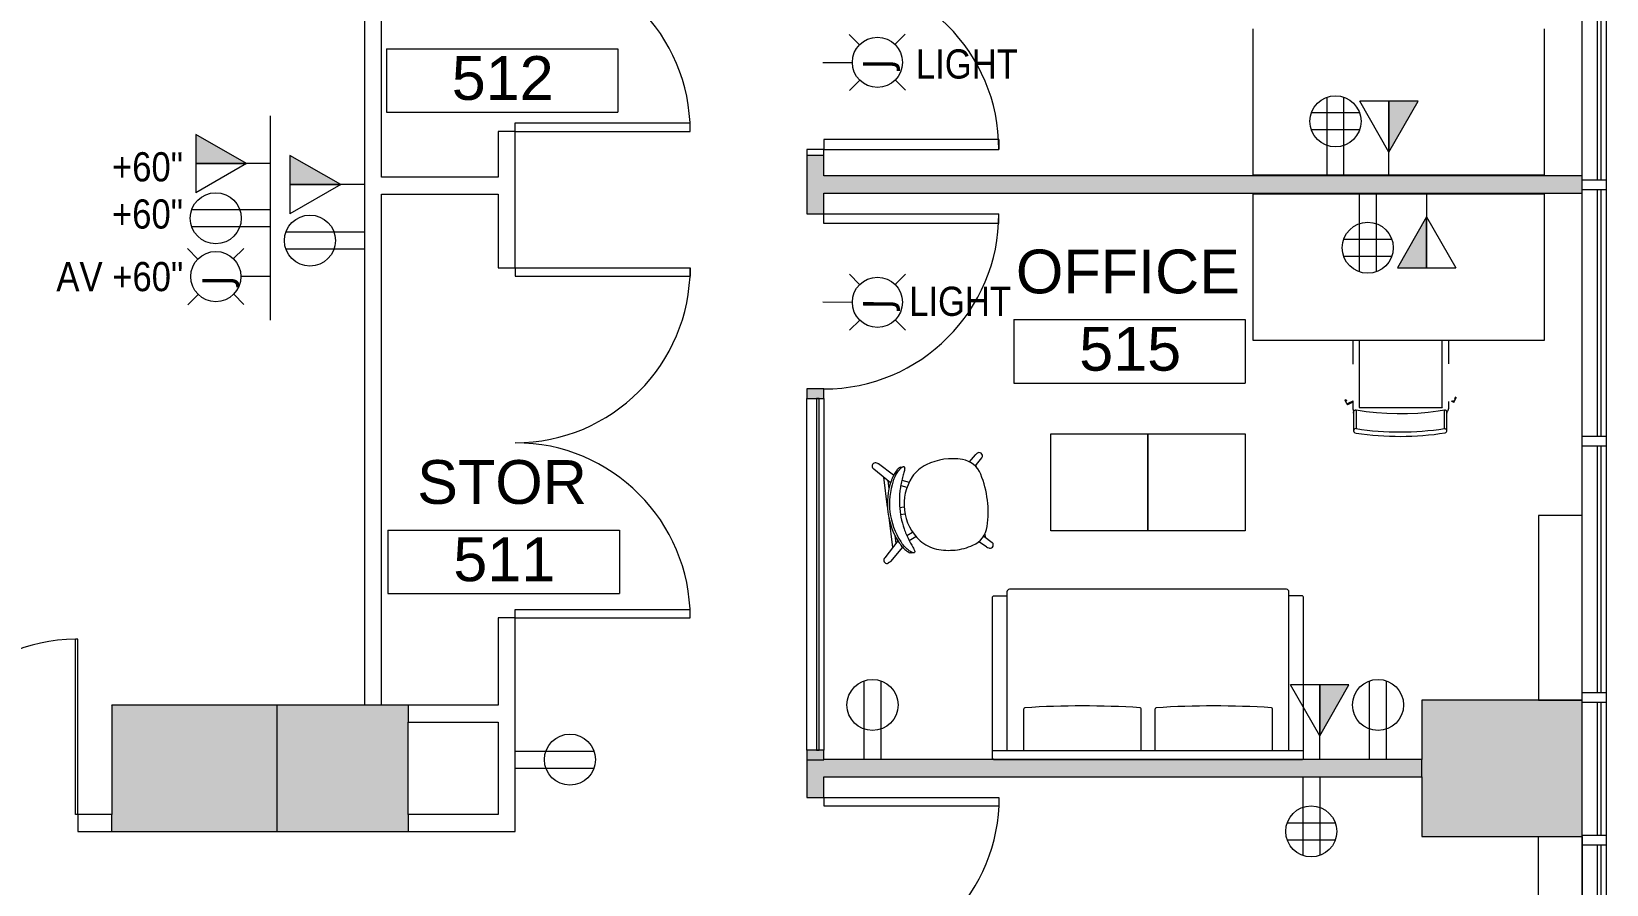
# Model space of a CAD drawing. Header units: inches. Extents: x 1 to 5284, y -575 to 1641.
# Drawn here: x 2889.9 to 3214, y -305.4 to -130 of the extents above; entities that cross this region are included whole.
import ezdxf

# ---------------------------------------------------------------- set-up
doc = ezdxf.new("R2010")
doc.units = ezdxf.units.IN
doc.header["$MEASUREMENT"] = 0
for name, color, linetype, lineweight in [('A-ANNO-NOTE', 131, 'Continuous', 20), ('A-AREA-IDEN', 2, 'Continuous', 20), ('A-DETL-MBND', 5, 'Continuous', 9), ('A-DOOR', 31, 'Continuous', 9), ('A-DOOR-FRAM', 31, 'Continuous', 9), ('A-GLAZ', 151, 'Continuous', 9), ('A-GLAZ-EXST', 7, 'Continuous', 9), ('A-WALL-PATT', 111, 'Continuous', 13), ('Bb-col', 7, 'Continuous', 9), ('Bb-cor', 7, 'Continuous', 9), ('CAD background - for revit_dwg', 8, 'Continuous', 9), ('E-COMM-IDEN', 2, 'Continuous', 9), ('E-ELEC-FIXT-IDEN', 2, 'Continuous', 9), ('I-FURN', 30, 'Continuous', 9), ('I-FURN-PNLS', 30, 'Continuous', 9), ('I-WALL', 2, 'Continuous', 13), ('Mullion', 7, 'Continuous', 9)]:
    doc.layers.add(name, color=color, linetype=linetype, lineweight=lineweight)
doc.styles.add('Arial', font='arial.ttf', dxfattribs={"height": 9})
doc.styles.add('Arial_2', font='arial.ttf', dxfattribs={"width": 0.85, "height": 6})
doc.styles.add('Tahoma', font='tahoma.ttf', dxfattribs={"height": 6})

# ---------------------------------------------------------------- blocks, each defined once
blk = doc.blocks.new('Single-Glass - No Frame - 36_ x 96_-1746736-New Construction - Tel_Data_Elec Plan')
at = {"layer": 'A-DOOR', "color": 250, "lineweight": 20}
for p, q in [((17.5, 1.75), (17.5, 37.81)), ((18, 37.81), (17.5, 37.81)), ((18, 1.75), (18, 37.81)), ((18, 1.75), (17.5, 1.75))]:
    blk.add_line(p, q, dxfattribs=at)
at = {"layer": 'A-DOOR'}
blk.add_arc((18, 1.75), 36.07, 90.7943, 180, dxfattribs=at)
blk = doc.blocks.new('Single-Flush - With Sidelight - 36_ x 96_-1748717-New Construction - Tel_Data_Elec Plan')
at = {"layer": 'A-DOOR', "color": 250, "lineweight": 20}
for p, q in [((-16, -1.75), (-18, -1.75)), ((-18, -1.75), (-18, -37.75)), ((-16, -37.75), (-16, -1.75)), ((-16, -37.75), (-18, -37.75))]:
    blk.add_line(p, q, dxfattribs=at)
at = {"layer": 'A-DOOR'}
blk.add_arc((-18, -1.75), 36, 270, 0, dxfattribs=at)
at = {"layer": 'A-DOOR-FRAM', "color": 250, "lineweight": 20}
blk.add_line((65.28, 1.75), (65.28, -1.75), dxfattribs=at)
at = {"layer": 'A-GLAZ', "color": 250, "lineweight": 20}
for p, q in [((20, -0.75), (20, -0.25)), ((20, -0.25), (63.28, -0.25)), ((63.28, -0.75), (20, -0.75)), ((63.28, -0.25), (63.28, -0.75))]:
    blk.add_line(p, q, dxfattribs=at)
blk = doc.blocks.new('Double-Flush - 72_ x 84_-1651087-New Construction - Tel_Data_Elec Plan')
at = {"layer": 'A-DOOR', "color": 250, "lineweight": 20}
for p, q in [((-36, 37.75), (-34.25, 37.75)), ((-36, 1.75), (-36, 37.75)), ((-34.25, 1.75), (-34.25, 37.75)), ((34.25, 1.75), (34.25, 37.71)), ((36, 1.75), (36, 37.75)), ((-36, 1.75), (-34.25, 1.75)), ((36, 1.75), (34.25, 1.75))]:
    blk.add_line(p, q, dxfattribs=at)
at = {"layer": 'A-DOOR'}
for centre, start, end in [((-36, 1.75), 0, 90), ((36, 1.75), 90, 180)]:
    blk.add_arc(centre, 36, start, end, dxfattribs=at)
blk = doc.blocks.new('Single-Flush - 36_ x 96_-1570086-New Construction - Tel_Data_Elec Plan')
at = {"layer": 'A-DOOR', "color": 250, "lineweight": 20}
for p, q in [((16.25, -1.75), (16.25, -37.77)), ((18, -1.75), (16.25, -1.75)), ((18, -1.75), (18, -37.77)), ((18, -37.77), (16.25, -37.77))]:
    blk.add_line(p, q, dxfattribs=at)
at = {"layer": 'A-DOOR'}
blk.add_arc((18, -1.75), 36.07, 180, 267.2188, dxfattribs=at)
blk = doc.blocks.new('CGI_Bench - CGI_Bench-V44-New Construction - Tel_Data_Elec Plan')
at = {"layer": 'I-FURN-PNLS'}
for p, q in [((12, 30), (12, 0)), ((72, 0), (72, 30)), ((12, 0), (72, 0))]:
    blk.add_line(p, q, dxfattribs=at)
blk = doc.blocks.new('CGI_Bench - CGI_Bench-V53-New Construction - Tel_Data_Elec Plan')
at = {"layer": 'I-FURN-PNLS'}
h = blk.add_hatch(dxfattribs=at)
h.set_pattern_fill('FP_1', color=256, style=0, pattern_type=2)
h.set_pattern_definition([(180, (32.04, -38.733), (-3e-15, -24), []), (270, (32.04, -38.73), (72, 4e-15), [])])
h.paths.add_polyline_path([(32.19, -42.1), (32.45, -41.95), (32.55, -41.83), (32.63, -41.54), (32.58, -35.74), (32.41, -35.48), (32.33, -35.42), (31.97, -35.36), (31.75, -35.42), (31.53, -35.64), (31.46, -35.93), (31.48, -41.69), (31.67, -41.98), (31.89, -42.1), (32.04, -42.1)], flags=0)
h = blk.add_hatch(dxfattribs=at)
h.set_pattern_fill('FP_2', color=256, style=0, pattern_type=2)
h.set_pattern_definition([(180, (52.487, -38.733), (-3e-15, -24), []), (270, (52.49, -38.73), (72, 4e-15), [])])
h.paths.add_polyline_path([(52.49, -42.12), (52.71, -42.06), (52.9, -41.95), (53.05, -41.69), (53.07, -41.54), (53.07, -35.93), (52.99, -35.64), (52.78, -35.42), (52.49, -35.35), (52.19, -35.42), (51.98, -35.64), (51.9, -35.93), (51.94, -41.69), (52.02, -41.87), (52.28, -42.06), (52.48, -42.12)], flags=0)
for p, q in [((72, 0), (12, 0)), ((12, 0), (12, -30)), ((72, -30), (72, 0)), ((12, -30), (72, -30)), ((32.54, -30), (32.54, -34.97)), ((33.87, -30), (33.87, -43.85)), ((33.87, -30), (33.87, -43.8)), ((50.98, -43.85), (50.98, -30)), ((50.98, -43.8), (50.98, -30)), ((52.32, -34.86), (52.32, -30)), ((53.35, -42.79), (53.82, -41.78)), ((53.54, -41.65), (53.82, -41.78)), ((30.91, -42.35), (31.2, -42.2)), ((30.91, -42.35), (31.44, -43.33)), ((32.55, -42.73), (31.44, -43.33)), ((32.54, -42.52), (31.67, -42.99)), ((32.54, -42.49), (32.54, -43.8)), ((33.23, -44.33), (33.23, -48.19)), ((33.87, -43.85), (50.98, -43.85)), ((33.93, -43.85), (50.93, -43.85)), ((51.4, -48.17), (51.4, -44.31)), ((52.32, -43.8), (52.32, -42.6)), ((53.35, -42.79), (52.85, -42.55))]:
    blk.add_line(p, q, dxfattribs=at)
at = {"layer": 'I-FURN-PNLS', "flags": 128}
for points in [[(53.58, -42.27), (53.61, -42.19), (53.62, -42.1), (53.6, -42.01), (53.56, -41.92), (53.51, -41.85)], [(31.3, -42.34), (31.23, -42.4), (31.18, -42.48), (31.14, -42.56), (31.13, -42.65), (31.15, -42.75), (31.18, -42.83)], [(31.18, -42.83), (31.22, -42.9), (31.28, -42.95), (31.35, -42.99), (31.43, -43.02), (31.51, -43.03), (31.59, -43.02), (31.67, -42.99)], [(32.54, -43.8), (32.54, -43.85), (32.54, -43.91), (32.55, -43.97), (32.56, -44.02), (32.57, -44.07), (32.58, -44.13), (32.59, -44.18), (32.61, -44.24), (32.63, -44.29), (32.65, -44.34), (32.67, -44.39), (32.7, -44.44), (32.72, -44.49), (32.75, -44.54), (32.78, -44.58)], [(32.72, -44.83), (32.72, -44.81), (32.72, -44.79), (32.72, -44.77), (32.73, -44.75), (32.73, -44.73), (32.74, -44.71), (32.74, -44.69), (32.75, -44.67), (32.75, -44.66), (32.76, -44.64), (32.77, -44.62), (32.78, -44.6), (32.79, -44.58), (32.8, -44.56), (32.81, -44.55), (32.82, -44.53), (32.83, -44.52), (32.85, -44.5), (32.86, -44.48), (32.87, -44.47), (32.89, -44.46), (32.9, -44.44), (32.92, -44.43), (32.94, -44.42), (32.95, -44.41), (32.97, -44.4), (32.99, -44.39), (33.01, -44.38), (33.03, -44.37), (33.04, -44.36), (33.06, -44.35), (33.08, -44.35), (33.1, -44.34), (33.12, -44.34), (33.14, -44.33), (33.16, -44.33), (33.18, -44.33), (33.2, -44.33), (33.22, -44.33), (33.23, -44.33)], [(32.72, -45.04), (32.72, -44.91), (32.72, -44.84), (32.72, -44.83)], [(32.72, -44.83), (32.72, -44.86), (32.72, -44.96), (32.72, -45.11), (32.72, -45.32), (32.72, -45.59), (32.72, -45.92), (32.72, -46.31), (32.72, -46.76), (32.72, -47.26), (32.72, -47.83), (32.72, -48.45), (32.72, -48.65)], [(33.23, -44.33), (35.33, -44.65), (37.44, -44.88), (39.56, -45.03), (41.68, -45.1), (43.8, -45.08), (45.92, -44.98), (48.04, -44.79), (50.14, -44.51), (51.4, -44.31)], [(51.4, -44.31), (51.42, -44.31), (51.44, -44.31), (51.46, -44.31), (51.48, -44.32), (51.5, -44.32), (51.52, -44.32), (51.54, -44.33), (51.56, -44.34), (51.58, -44.34), (51.6, -44.35), (51.61, -44.36), (51.63, -44.37), (51.65, -44.38), (51.67, -44.39), (51.69, -44.4), (51.7, -44.41), (51.72, -44.42), (51.73, -44.44), (51.75, -44.45), (51.76, -44.46), (51.78, -44.48), (51.79, -44.49), (51.8, -44.51), (51.81, -44.53), (51.83, -44.54), (51.84, -44.56), (51.85, -44.58), (51.86, -44.6), (51.86, -44.61), (51.87, -44.63), (51.88, -44.65), (51.88, -44.67), (51.89, -44.69), (51.89, -44.71), (51.9, -44.73), (51.9, -44.75), (51.9, -44.77), (51.91, -44.79), (51.91, -44.81), (51.91, -44.82)], [(51.88, -44.81), (51.92, -44.77), (51.96, -44.73), (52, -44.68), (52.03, -44.64), (52.07, -44.6), (52.1, -44.55), (52.13, -44.5), (52.15, -44.45), (52.18, -44.4), (52.2, -44.35), (52.22, -44.3), (52.24, -44.25), (52.26, -44.2), (52.27, -44.14), (52.29, -44.09), (52.3, -44.03), (52.3, -43.98), (52.31, -43.92), (52.31, -43.87), (52.32, -43.81), (52.32, -43.8)], [(51.91, -48.63), (51.91, -48), (51.91, -47.42), (51.91, -46.89), (51.91, -46.43), (51.91, -46.02), (51.91, -45.67), (51.91, -45.38), (51.91, -45.15), (51.91, -44.98), (51.91, -44.87), (51.91, -44.82), (51.91, -44.82)], [(51.91, -44.82), (51.91, -44.85), (51.91, -44.94), (51.91, -45.02)], [(53.1, -42.46), (53.18, -42.48), (53.26, -42.49), (53.34, -42.48), (53.42, -42.45), (53.48, -42.4), (53.54, -42.34), (53.58, -42.27)]]:
    blk.add_lwpolyline(points, dxfattribs=at)
at = {"layer": 'I-FURN-PNLS'}
for centre, radius, start, end in [((31.51, -42.65), 0.373, 194.3076, 208.3873), ((31.51, -42.65), 0.373, 208.3873, 232.4998), ((33.93, -43.8), 0.053, 180, 270), ((50.93, -43.8), 0.053, 270, 0), ((53.24, -42.12), 0.373, 310.8875, 335), ((53.24, -42.12), 0.373, 335, 349.0797)]:
    blk.add_arc(centre, radius, start, end, dxfattribs=at)
for centre, major_axis, ratio, start_param, end_param in [((33.23, -45.04), (0.507, 0), 0.99468, 2.879793, 3.141593), ((51.4, -45.02), (0.507, 0), 0.99468, 6.13762, 6.327242), ((33.23, -48.65), (-0.507, 0), 0.899459, 4.712389, 7.853982), ((42.26, -1.13), (53.09, 0), 0.899459, 4.541367, 4.885303), ((51.4, -48.63), (0.507, 0), 0.899459, 5.054959, 7.853982), ((42.26, -1.13), (54.09, 0), 0.899459, 4.544559, 4.885273)]:
    blk.add_ellipse(centre, major_axis=major_axis, ratio=ratio, start_param=start_param, end_param=end_param, dxfattribs=at)
blk = doc.blocks.new('FURN-SEATING-SOFA-2 _ 3 SEAT-LARGE - TWO SEAT-1733016-New Construction - Tel_Data_Elec Plan')
at = {"layer": 'I-FURN'}
for p, q in [((-46.5, 34.72), (-46.5, 1.62)), ((-46.5, 33.22), (17.53, 33.22)), ((17.28, 34.97), (-46.25, 34.97)), ((-43.49, 33.22), (-43.49, 0.5)), ((-40.09, 33.22), (-40.09, 24.54)), ((-15.94, 33.22), (-15.94, 24.6)), ((-13.07, 33.22), (-13.07, 24.54)), ((11.08, 33.22), (11.08, 24.6)), ((14.52, 0.5), (14.52, 33.22)), ((17.53, 1.63), (17.53, 34.72)), ((-46.25, 1.37), (-43.49, 1.37)), ((-42.99, 0), (14.02, 0)), ((14.52, 1.38), (17.28, 1.38))]:
    blk.add_line(p, q, dxfattribs=at)
for centre, radius, start, end in [((-46.25, 34.72), 0.25, 90, 180), ((17.28, 34.72), 0.25, 0, 90), ((-39.88, 24.54), 0.203, 180, 266.3987), ((-28.16, 210.74), 186.77, 266.3987, 273.6817), ((-16.19, 24.6), 0.25, 273.6817, 0), ((-12.86, 24.54), 0.203, 180, 266.3987), ((-1.14, 210.74), 186.77, 266.3987, 273.6817), ((10.83, 24.6), 0.25, 273.6817, 0), ((-46.25, 1.62), 0.25, 180, 270), ((-42.99, 0.5), 0.5, 180, 270), ((14.02, 0.5), 0.5, 270, 0), ((17.28, 1.63), 0.25, 270, 0)]:
    blk.add_arc(centre, radius, start, end, dxfattribs=at)
blk = doc.blocks.new('Steelcase Coalesse - Millbrae - Table - Side - 20__ D x 20__ W x 20__ H-1733018-New Construction - Tel_Data_Elec Plan')
at = {"layer": 'I-FURN'}
for p, q in [((-46.5, 0), (-46.5, 20)), ((-46.5, 20), (-26.54, 20)), ((-26.54, 20), (-26.54, 0)), ((-26.54, 0), (-46.5, 0))]:
    blk.add_line(p, q, dxfattribs=at)
blk = doc.blocks.new('JCR4_JCR5_US - JCR4-1739715-New Construction - Tel_Data_Elec Plan')
at = {"layer": 'I-FURN'}
for p, q in [((-9.81, 9.68), (-9.86, 9.79)), ((-7.26, 8.93), (-8.77, 10.49)), ((7.25, 8.91), (8.77, 10.48)), ((9.81, 9.67), (9.86, 9.77)), ((-9.51, 9.2), (-8.28, 7.79)), ((-6.92, 9.18), (-7.5, 9.18)), ((6.89, 9.18), (7.51, 9.18)), ((9.51, 9.19), (8.28, 7.77)), ((-8.87, -6.32), (-8.87, -5.78)), ((-8.87, -6.32), (-8.85, -6.53)), ((-6.24, -6.38), (-5.62, -4.95)), ((-5.18, -6.75), (-4.65, -5.53)), ((5.19, -6.78), (4.64, -5.52)), ((6.26, -6.41), (5.62, -4.94)), ((8.87, -6.32), (8.84, -6.53)), ((8.87, -6.32), (8.87, -5.79)), ((-7.44, -7.96), (-10.12, -10.77)), ((-5.96, -8.77), (-9.16, -11.83)), ((-4.83, -9.22), (-6.43, -9.22)), ((-0.68, -7.54), (-0.68, -6.63)), ((0.75, -7.54), (0.75, -6.62)), ((4.82, -9.22), (6.53, -9.22)), ((6.04, -8.74), (9.19, -11.82)), ((7.47, -7.93), (10.13, -10.79)), ((-10.2, -10.88), (-10.37, -11.26)), ((-1.08, -10), (-7.25, -10)), ((1.08, -10), (7.33, -10)), ((10.23, -10.95), (10.38, -11.28))]:
    blk.add_line(p, q, dxfattribs=at)
for centre, radius, start, end in [((-9.18, 9.99), 0.716, 137.5753, 178.4247), ((-9.38, 9.99), 0.519, 178.4247, 203), ((-9.27, 10.07), 0.594, 92.4247, 137.5753), ((-9.21, 10.02), 0.651, 47.2305, 97.4172), ((-4.15, 5.08), 4.95, 105.0819, 163.4393), ((-0.01, -10.26), 20.83, 74.9181, 105.0819), ((4.12, 5.08), 4.95, 16.545, 74.9181), ((9.21, 10), 0.651, 82.5828, 132.7695), ((9.27, 10.05), 0.594, 42.4247, 87.5753), ((9.18, 9.97), 0.716, 1.5753, 42.4247), ((9.38, 9.98), 0.519, 337, 1.5753), ((-8.15, 10.39), 1.8, 203, 221), ((3.02, 2.95), 12.43, 163.4393, 198.7768), ((8.15, 10.37), 1.8, 319, 337), ((-1.93, 1.26), 7.2, 198.7768, 229.164), ((1.9, 1.26), 7.2, 310.836, 341.2386), ((-0.01, 3.48), 10.13, 229.164, 310.836), ((-9.78, -11.47), 0.628, 160.1918, 193.8526), ((-9.77, -11.47), 0.641, 193.8531, 238.0895), ((-9.71, -11.16), 0.566, 136.399, 150.171), ((-9.63, -11.25), 0.899, 238.2879, 252.4032), ((-9.73, -11.44), 0.692, 255.3086, 325.1858), ((9.75, -11.43), 0.678, 215.4685, 284.408), ((9.65, -11.24), 0.884, 287.7331, 301.2316), ((9.77, -11.45), 0.641, 301.9103, 346.1472), ((9.71, -11.18), 0.567, 24.0328, 42.9577), ((9.78, -11.46), 0.628, 346.1472, 16.1794)]:
    blk.add_arc(centre, radius, start, end, dxfattribs=at)
for centre, major_axis, ratio, start_param, end_param in [((1.04, -13.33), (-9.82, 7.83), 0.171248, 0.054796, 0.206134), ((0.03, -12.52), (8.76, 6.98), 0.171276, 6.070534, 6.226041), ((0, 4.58), (14.23, 0.06), 0.998613, 4.250885, 5.16581), ((0, 4.56), (14.63, 0.06), 0.998476, 4.264328, 5.152632)]:
    blk.add_ellipse(centre, major_axis=major_axis, ratio=ratio, start_param=start_param, end_param=end_param, dxfattribs=at)
for points in [[(8.72, -1.05), (9.13, 0.15), (9.58, 2.7), (9.23, 5.26), (8.86, 6.49)], [(-8.84, -5.61), (-8.82, -5.57), (-8.76, -5.52), (-8.57, -5.52), (-8.29, -5.59), (-7.92, -5.72), (-7.49, -5.89), (-6.99, -6.09), (-6.44, -6.31), (-6.05, -6.46), (-5.85, -6.53)], [(6.03, -6.5), (6.22, -6.43), (6.59, -6.29), (7.11, -6.08), (7.57, -5.89), (7.98, -5.73), (8.33, -5.62), (8.59, -5.55), (8.77, -5.56), (8.83, -5.61), (8.84, -5.64)]]:
    blk.add_open_spline(points, degree=3, dxfattribs=at)
for points, knots in [([(-6.28, -8.17), (-6.45, -8.09), (-6.77, -7.92), (-7.23, -7.63), (-7.65, -7.32), (-8.02, -7.01), (-8.29, -6.76), (-8.47, -6.57), (-8.59, -6.44), (-8.69, -6.31), (-8.79, -6.16), (-8.83, -6.07), (-8.85, -6.02)], [0, 0, 0, 0, 0.125, 0.25, 0.375, 0.5, 0.625, 0.6875, 0.75, 0.8125, 0.875, 1, 1, 1, 1]), ([(8.84, -6.02), (8.83, -6.07), (8.79, -6.16), (8.68, -6.31), (8.58, -6.44), (8.46, -6.58), (8.28, -6.77), (8.02, -7.02), (7.65, -7.33), (7.23, -7.63), (6.77, -7.92), (6.45, -8.09), (6.28, -8.17)], [0, 0, 0, 0, 0.125, 0.1875, 0.25, 0.3125, 0.375, 0.5, 0.625, 0.75, 0.875, 1, 1, 1, 1]), ([(-8.85, -6.53), (-8.83, -6.58), (-8.79, -6.67), (-8.69, -6.82), (-8.59, -6.94), (-8.47, -7.07), (-8.29, -7.26), (-8.02, -7.5), (-7.65, -7.8), (-7.23, -8.1), (-6.77, -8.38), (-6.45, -8.54), (-6.28, -8.62)], [0, 0, 0, 0, 0.125, 0.1875, 0.25, 0.3125, 0.375, 0.5, 0.625, 0.75, 0.875, 1, 1, 1, 1]), ([(-5.85, -6.53), (-5.49, -6.66), (-4.74, -6.91), (-3.18, -7.3), (-1.14, -7.58), (1.36, -7.57), (3.39, -7.27), (4.93, -6.88), (5.67, -6.63), (6.03, -6.5)], [0, 0, 0, 0, 0.1, 0.2, 0.4, 0.6, 0.8, 0.9, 1, 1, 1, 1]), ([(6.28, -8.62), (6.45, -8.54), (6.77, -8.38), (7.23, -8.1), (7.65, -7.8), (8.02, -7.5), (8.28, -7.26), (8.47, -7.07), (8.58, -6.94), (8.68, -6.82), (8.79, -6.67), (8.83, -6.58), (8.84, -6.53)], [0, 0, 0, 0, 0.125, 0.25, 0.375, 0.5, 0.625, 0.6875, 0.75, 0.8125, 0.875, 1, 1, 1, 1])]:
    blk.add_open_spline(points, degree=3, knots=knots, dxfattribs=at)
blk = doc.blocks.new('Single-Flush - With Sidelight - 36_ x 96_-1748463-New Construction - Tel_Data_Elec Plan')
at = {"layer": 'A-DOOR', "color": 250, "lineweight": 20}
for p, q in [((-16, 37.75), (-18, 37.75)), ((-18, 1.75), (-18, 37.75)), ((-16, 37.75), (-16, 1.75)), ((-16, 1.75), (-18, 1.75))]:
    blk.add_line(p, q, dxfattribs=at)
at = {"layer": 'A-DOOR'}
blk.add_arc((-18, 1.75), 36, 360, 90, dxfattribs=at)
at = {"layer": 'A-DOOR-FRAM', "color": 250, "lineweight": 20}
blk.add_line((94.25, -1.75), (94.25, 1.75), dxfattribs=at)
at = {"layer": 'A-GLAZ', "color": 250, "lineweight": 20}
for p, q in [((92.25, 0.75), (20, 0.75)), ((20, 0.75), (20, 0.25)), ((20, 0.25), (92.25, 0.25)), ((92.25, 0.25), (92.25, 0.75))]:
    blk.add_line(p, q, dxfattribs=at)
blk = doc.blocks.new('CAD background - for revit_dwg-1564186-New Construction - Tel_Data_Elec Plan')
at = {"lineweight": 9}
h = blk.add_hatch(color=256, dxfattribs=at)
h.paths.add_polyline_path([(1469.42, 5), (1473.5, 5), (1473.5, 38), (1445.5, 38), (1445.5, 5), (1468.92, 5)], flags=0)
h.paths.add_polyline_path([(2194, 5), (2194, 33), (2166, 33), (2166, 5)], flags=0)
h.paths.add_polyline_path([(245.5, 5), (273.5, 5), (273.5, 38), (245.5, 38)], flags=0)
h.paths.add_polyline_path([(485.5, 5), (513.5, 5), (513.5, 38), (485.5, 38)], flags=0)
h.paths.add_polyline_path([(1233.5, 5), (1233.5, 38), (1205.5, 38), (1205.5, 5), (1230, 5)], flags=0)
h.paths.add_polyline_path([(1953.5, 5), (1953.5, 38), (1925.5, 38), (1925.5, 5), (1945.8, 5)], flags=0)
h.paths.add_polyline_path([(965.5, 5), (993.5, 5), (993.5, 38), (965.5, 38)], flags=0)
h.paths.add_polyline_path([(1685.5, 5), (1713.5, 5), (1713.5, 38), (1685.5, 38), (1685.5, 16.3)], flags=0)
h.paths.add_polyline_path([(725.5, 5), (753.5, 5), (753.5, 38), (725.5, 38), (725.5, 16.3)], flags=0)
h.paths.add_polyline_path([(737.41, 245), (751.5, 245), (751.5, 250), (755, 250), (755, 275.5), (726.5, 275.5), (726.5, 245), (730, 245)], flags=0)
h.paths.add_polyline_path([(2161, 245.5), (2194, 245.5), (2194, 273.5), (2161, 273.5)], flags=0)
h.paths.add_polyline_path([(5, 245.5), (38, 245.5), (38, 273.5), (5, 273.5)], flags=0)
h.paths.add_polyline_path([(1229, 246.5), (1232.5, 246.5), (1232.5, 272.25), (1208.75, 272.25), (1208.75, 246.5)], flags=0)
h.paths.add_polyline_path([(1952.5, 246.5), (1952.5, 272.5), (1891.5, 272.5), (1891.5, 246.5), (1947, 246.5)], flags=0)
h.paths.add_polyline_path([(1472.5, 246.5), (1472.5, 272.5), (1446.5, 272.5), (1446.5, 246.5), (1469, 246.5)], flags=0)
h.paths.add_polyline_path([(491.17, 246.5), (512.5, 246.5), (512.5, 272.5), (486.5, 272.5), (486.5, 246.5)], flags=0)
h.paths.add_polyline_path([(1709, 246.5), (1712.5, 246.5), (1712.5, 272.5), (1686.5, 272.5), (1686.5, 246.5), (1690, 246.5)], flags=0)
h.paths.add_polyline_path([(999, 250), (1022, 250), (1022, 272.5), (970, 272.5), (970, 250)], flags=0)
h.paths.add_polyline_path([(5, 485.5), (38, 485.5), (38, 513.5), (5, 513.5)], flags=0)
h.paths.add_polyline_path([(2194, 485.5), (2194, 513.5), (2161, 513.5), (2161, 485.5)], flags=0)
h.paths.add_polyline_path([(1945.8, 486.5), (1952.5, 486.5), (1952.5, 512.5), (1926.5, 512.5), (1926.5, 486.5), (1943.5, 486.5)], flags=0)
h.paths.add_polyline_path([(1690, 486.5), (1712.5, 486.5), (1712.5, 512.5), (1686.5, 512.5), (1686.5, 486.5)], flags=0)
h.paths.add_polyline_path([(1451.02, 486.5), (1476.77, 486.5), (1476.77, 512.5), (1450.77, 512.5), (1450.77, 486.5)], flags=0)
h.paths.add_polyline_path([(752.5, 486.5), (752.5, 512.5), (726.5, 512.5), (726.5, 486.5), (730, 486.5)], flags=0)
h.paths.add_polyline_path([(486.5, 486.5), (512.5, 486.5), (512.5, 512.5), (486.5, 512.5)], flags=0)
h.paths.add_polyline_path([(272.5, 486.5), (272.5, 512.5), (246.5, 512.5), (246.5, 486.5)], flags=0)
h.paths.add_polyline_path([(38, 725.5), (38, 753.5), (5, 753.5), (5, 725.5)], flags=0)
h.paths.add_polyline_path([(2161, 725.5), (2194, 725.5), (2194, 753.5), (2161, 753.5)], flags=0)
h.paths.add_polyline_path([(752.5, 726.5), (752.5, 752.5), (726.5, 752.5), (726.5, 726.5)], flags=0)
h.paths.add_polyline_path([(1450.77, 726.5), (1476.77, 726.5), (1476.77, 752.5), (1450.77, 752.5)], flags=0)
h.paths.add_polyline_path([(1686.5, 726.5), (1712.5, 726.5), (1712.5, 752.5), (1686.5, 752.5)], flags=0)
h.paths.add_polyline_path([(246.5, 726.5), (272.5, 726.5), (272.5, 752.5), (246.5, 752.5)], flags=0)
h.paths.add_polyline_path([(486.5, 726.5), (512.5, 726.5), (512.5, 752.5), (486.5, 752.5)], flags=0)
h.paths.add_polyline_path([(1952.5, 726.5), (1952.5, 752.5), (1926.5, 752.5), (1926.5, 726.5)], flags=0)
h.paths.add_polyline_path([(5, 965.5), (38, 965.5), (38, 993.5), (5, 993.5)], flags=0)
h.paths.add_polyline_path([(2194, 965.5), (2194, 993.5), (2161, 993.5), (2161, 965.5)], flags=0)
h.paths.add_polyline_path([(728.81, 966.5), (752.5, 966.5), (752.5, 992.5), (728.81, 992.5), (728.81, 991)], flags=0)
h.paths.add_polyline_path([(1206.5, 966.5), (1232.5, 966.5), (1232.5, 992.5), (1206.5, 992.5), (1206.5, 977.34)], flags=0)
h.paths.add_polyline_path([(1446.5, 966.5), (1472.5, 966.5), (1472.5, 992.5), (1446.5, 992.5), (1446.5, 981.01)], flags=0)
h.paths.add_polyline_path([(992.5, 966.5), (992.5, 992.5), (966.5, 992.5), (966.5, 966.5)], flags=0)
h.paths.add_polyline_path([(1712.5, 966.5), (1712.5, 992.5), (1686.5, 992.5), (1686.5, 966.5)], flags=0)
h.paths.add_polyline_path([(512.5, 966.5), (512.5, 992.5), (486.5, 992.5), (486.5, 966.5)], flags=0)
h.paths.add_polyline_path([(1952.5, 966.5), (1952.5, 992.5), (1926.5, 992.5), (1926.5, 966.5)], flags=0)
h.paths.add_polyline_path([(272.5, 966.5), (272.5, 992.5), (246.5, 992.5), (246.5, 966.5)], flags=0)
at = {"layer": 'A-GLAZ-EXST'}
for p, q in [((2197.13, 380.5), (2197.13, 431.25)), ((2197.88, 380.5), (2197.88, 431.25)), ((2197.13, 327.75), (2197.13, 378.5)), ((2197.88, 327.75), (2197.88, 378.5)), ((2197.13, 275), (2197.13, 325.75)), ((2197.88, 275), (2197.88, 325.75)), ((2197.13, 245.75), (2197.13, 273)), ((2197.88, 245.75), (2197.88, 273)), ((2197.13, 193), (2197.13, 243.75)), ((2197.88, 193), (2197.88, 243.75))]:
    blk.add_line(p, q, dxfattribs=at)
at = {"layer": 'Bb-col'}
for p, q in [((1891.44, 272.44), (1891.56, 272.56)), ((1925.5, 246.5), (1925.5, 272.5)), ((1952.5, 250), (1952.5, 269)), ((1891.5, 246.5), (1952.5, 246.5))]:
    blk.add_line(p, q, dxfattribs=at)
at = {"layer": 'Bb-col', "flags": 128}
for points in [[(1952.5, 272.5), (1891.5, 272.5), (1891.5, 250)], [(2194, 245.5), (2194, 273.5), (2161, 273.5), (2161, 261.28)], [(2161, 257.78), (2161, 245.5), (2194, 245.5)]]:
    blk.add_lwpolyline(points, dxfattribs=at)
at = {"layer": 'Bb-cor'}
for p, q in [((2194, 381.28), (2194, 1074.28)), ((2194, 32.75), (2194, 377.78))]:
    blk.add_line(p, q, dxfattribs=at)
at = {"layer": 'Bb-cor', "flags": 128}
blk.add_lwpolyline([(0, 1074.28), (0, 0), (2199, 0), (2199, 1074.28)], dxfattribs=at)
for points in [[(2194, 273.5), (2194, 311.5), (2185, 311.5), (2185, 273.5)], [(2194, 245.5), (2194, 207.5), (2185, 207.5), (2185, 245.5)]]:
    blk.add_lwpolyline(points, close=True, dxfattribs=at)
at = {"layer": 'Mullion'}
for p, q in [((2194, 380.5), (2199, 380.5)), ((2194, 378.5), (2199, 378.5)), ((2199, 327.75), (2194, 327.75)), ((2199, 325.75), (2194, 325.75)), ((2199, 275), (2194, 275)), ((2199, 273), (2194, 273)), ((2194, 245.75), (2199, 245.75)), ((2194, 243.75), (2199, 243.75))]:
    blk.add_line(p, q, dxfattribs=at)
blk = doc.blocks.new('FORM Room Tag - Name _ Number-61107-New Construction - Tel_Data_Elec Plan')
at = {"layer": 'A-AREA-IDEN'}
for p, q in [((-0.2444, -0.0231), (-0.2444, -0.1589)), ((-0.2444, -0.0231), (0.2515, -0.0231)), ((0.2515, -0.0231), (0.2515, -0.1589)), ((-0.2444, -0.1589), (0.2515, -0.1589))]:
    blk.add_line(p, q, dxfattribs=at)

msp = doc.modelspace()

# ---------------------------------------------------------------- hatches: boundary and pattern name
at = {"layer": 'A-ANNO-NOTE', "lineweight": 9}
for points in [[(3169.22, -154.81), (3175.22, -144.35), (3169.22, -144.35)], [(2934.18, -157.19), (2923.73, -151.19), (2923.73, -157.19)], [(2953.56, -161.51), (2943.1, -155.51), (2943.1, -161.51)], [(3174.02, -178.61), (3176.97, -178.61), (3176.97, -168.15), (3170.97, -178.61)], [(3154.97, -274.81), (3160.97, -264.35), (3154.97, -264.35)]]:
    msp.add_hatch(color=256, dxfattribs=at).paths.add_polyline_path(points, flags=0)
at = {"layer": 'A-WALL-PATT'}
h = msp.add_hatch(color=8, dxfattribs=at)
h.paths.add_polyline_path([(3049.47, -521.01), (3052.97, -521.01), (3052.97, -387.48), (3049.47, -387.48), (3049.47, -454.18)], flags=0)
h.paths.add_polyline_path([(3049.47, -369.48), (3052.97, -369.48), (3052.97, -367.48), (3049.47, -367.48)], flags=0)
h.paths.add_polyline_path([(3049.47, -331.48), (3052.97, -331.48), (3052.97, -323.48), (3049.47, -323.48)], flags=0)
h.paths.add_polyline_path([(3049.47, -287.48), (3052.97, -287.48), (3052.97, -277.77), (3049.47, -277.77)], flags=0)
h.paths.add_polyline_path([(3051.97, -205.51), (3052.97, -205.51), (3052.97, -203.51), (3049.47, -203.51), (3049.47, -205.51), (3051.47, -205.51)], flags=0)
h.paths.add_polyline_path([(3049.47, -167.48), (3052.97, -167.48), (3052.97, -155.51), (3049.47, -155.51)], flags=0)
h.paths.add_polyline_path([(3052.97, -118.26), (3052.97, -116.26), (3049.47, -116.26), (3049.47, -118.26), (3051.97, -118.26)], flags=0)
h.paths.add_polyline_path([(3052.97, -72.98), (3052.97, -43.26), (3049.47, -43.26), (3049.47, -72.98), (3051.97, -72.98)], flags=0)
for points in [[(3138.48, -163.23), (3208.97, -163.23), (3208.97, -159.73), (3052.97, -159.73), (3052.97, -163.23), (3102.94, -163.23)], [(3174.02, -283.23), (3175.97, -283.23), (3175.97, -279.73), (3052.97, -279.73), (3052.97, -283.23), (3151.4, -283.23)]]:
    msp.add_hatch(color=8, dxfattribs=at).paths.add_polyline_path(points, flags=0)

# ---------------------------------------------------------------- linework, layer by layer
at = {"layer": 'A-ANNO-NOTE'}
for p, q in [((3060.3, -132.76), (3058.18, -130.63)), ((3067.59, -132.69), (3069.72, -130.57)), ((3052.73, -136.37), (3058.82, -136.37)), ((3060.37, -140.05), (3058.24, -142.18)), ((3067.66, -139.99), (3069.78, -142.11)), ((3156.48, -159.73), (3156.48, -143.53)), ((3159.97, -159.73), (3159.97, -143.53)), ((3169.22, -154.81), (3163.22, -144.35)), ((3175.22, -144.35), (3163.22, -144.35)), ((3175.22, -144.35), (3169.22, -144.35)), ((3169.22, -144.35), (3169.22, -154.81)), ((3169.22, -154.81), (3175.22, -144.35)), ((3169.22, -159.73), (3169.22, -144.35)), ((3169.22, -154.81), (3175.22, -144.35)), ((3163.18, -146.74), (3153.27, -146.74)), ((2923.73, -151.19), (2923.73, -157.19)), ((2934.18, -157.19), (2923.73, -151.19)), ((2923.73, -151.19), (2923.73, -163.19)), ((2934.18, -157.19), (2923.73, -151.19)), ((3163.18, -150.23), (3153.27, -150.23)), ((2943.1, -155.51), (2943.1, -161.51)), ((2953.56, -161.51), (2943.1, -155.51)), ((2943.1, -155.51), (2943.1, -167.51)), ((2953.56, -161.51), (2943.1, -155.51)), ((2923.73, -157.19), (2934.18, -157.19)), ((2939.1, -157.19), (2923.73, -157.19)), ((2934.18, -157.19), (2923.73, -163.19)), ((2943.1, -161.51), (2953.56, -161.51)), ((2958.47, -161.51), (2943.1, -161.51)), ((2953.56, -161.51), (2943.1, -167.51)), ((3163.12, -163.23), (3163.12, -179.43)), ((3166.6, -163.23), (3166.6, -179.43)), ((3176.97, -163.23), (3176.97, -178.61)), ((2939.1, -166.67), (2922.9, -166.67)), ((3176.97, -168.15), (3170.97, -178.61)), ((3176.97, -168.15), (3170.97, -178.61)), ((3176.97, -178.61), (3176.97, -168.15)), ((3176.97, -168.15), (3182.97, -178.61)), ((2939.1, -170.15), (2922.9, -170.15)), ((2958.47, -171.27), (2942.28, -171.27)), ((2924.18, -176.8), (2922.05, -174.67)), ((2931.47, -176.73), (2933.6, -174.61)), ((2958.47, -174.76), (2942.28, -174.76)), ((3159.91, -172.74), (3169.82, -172.74)), ((3159.91, -176.22), (3169.82, -176.22)), ((2939.1, -180.41), (2933.01, -180.41)), ((3060.32, -182.05), (3058.21, -179.92)), ((3067.62, -182.03), (3069.75, -179.92)), ((3170.97, -178.61), (3176.97, -178.61)), ((3170.97, -178.61), (3182.97, -178.61)), ((2924.24, -184.09), (2922.12, -186.21)), ((2931.54, -184.02), (2933.66, -186.15)), ((3052.73, -185.62), (3058.82, -185.66)), ((3060.34, -189.35), (3058.21, -191.46)), ((3067.64, -189.33), (3069.75, -191.46)), ((3061.23, -279.73), (3061.23, -263.53)), ((3064.72, -279.73), (3064.72, -263.53)), ((3154.97, -274.81), (3148.97, -264.35)), ((3160.97, -264.35), (3148.97, -264.35)), ((3160.97, -264.35), (3154.97, -264.35)), ((3154.97, -264.35), (3154.97, -274.81)), ((3154.97, -274.81), (3160.97, -264.35)), ((3154.97, -279.73), (3154.97, -264.35)), ((3154.97, -274.81), (3160.97, -264.35)), ((3165.23, -279.73), (3165.23, -263.53)), ((3168.72, -279.73), (3168.72, -263.53)), ((2989.47, -277.99), (3005.67, -277.99)), ((2989.47, -281.47), (3005.67, -281.47)), ((3151.48, -283.23), (3151.48, -299.43)), ((3154.97, -283.23), (3154.97, -299.43)), ((3148.27, -292.74), (3158.18, -292.74)), ((3148.27, -296.22), (3158.18, -296.22))]:
    msp.add_line(p, q, dxfattribs=at)
for centre, radius in [((3063.98, -136.37), 5.16), ((3158.22, -148.49), 5.25), ((2927.86, -168.41), 5.25), ((2947.23, -173.01), 5.25), ((3164.86, -174.48), 5.25), ((2927.86, -180.41), 5.16), ((3063.98, -185.69), 5.16), ((3062.97, -268.49), 5.25), ((3166.97, -268.49), 5.25), ((3000.72, -279.73), 5.25), ((3153.22, -294.48), 5.25)]:
    msp.add_circle(centre, radius, dxfattribs=at)
at = {"layer": 'A-DETL-MBND'}
msp.add_line((2939.1, -189.34), (2939.1, -147.34), dxfattribs=at)
at = {"layer": 'I-WALL', "color": 250, "lineweight": 20}
for p, q in [((2961.97, -159.98), (2961.97, -54.51)), ((2958.47, -76.76), (2958.47, -268.48)), ((2985.97, -150.58), (2985.97, -159.98)), ((2989.47, -150.58), (2985.97, -150.58)), ((2989.47, -178.58), (2989.47, -150.58)), ((3049.47, -154.26), (3049.47, -167.51)), ((3052.97, -154.26), (3049.47, -154.26)), ((3052.97, -159.73), (3052.97, -154.26)), ((2985.97, -159.98), (2961.97, -159.98)), ((3208.97, -159.73), (3052.97, -159.73)), ((3208.97, -163.23), (3208.97, -159.73)), ((2961.97, -268.48), (2961.97, -163.48)), ((2961.97, -163.48), (2985.97, -163.48)), ((2985.97, -163.48), (2985.97, -178.58)), ((3052.97, -167.51), (3052.97, -163.23)), ((3052.97, -163.23), (3208.97, -163.23)), ((3049.47, -167.51), (3052.97, -167.51)), ((2985.97, -178.58), (2989.47, -178.58)), ((3049.47, -203.51), (3049.47, -205.51)), ((3052.97, -203.51), (3049.47, -203.51)), ((3052.97, -205.51), (3052.97, -203.51)), ((3049.47, -205.51), (3052.97, -205.51)), ((2985.97, -250.58), (2985.97, -268.51)), ((2989.47, -250.58), (2985.97, -250.58)), ((2989.47, -294.51), (2989.47, -250.58)), ((2958.47, -268.48), (2961.97, -268.48)), ((2985.97, -268.51), (2967.47, -268.51)), ((2967.47, -268.51), (2967.47, -272.01)), ((2967.47, -272.01), (2985.97, -272.01)), ((2985.97, -272.01), (2985.97, -291.01)), ((3049.47, -277.77), (3049.47, -287.48)), ((3052.97, -277.77), (3049.47, -277.77)), ((3052.97, -279.73), (3052.97, -277.77)), ((3175.97, -279.73), (3052.97, -279.73)), ((3175.97, -283.23), (3175.97, -279.73)), ((3052.97, -287.48), (3052.97, -283.23)), ((3052.97, -283.23), (3175.97, -283.23)), ((3049.47, -287.48), (3052.97, -287.48)), ((2906.47, -291.01), (2899.47, -291.01)), ((2899.47, -291.01), (2899.47, -294.51)), ((2906.47, -294.51), (2906.47, -291.01)), ((2985.97, -291.01), (2967.47, -291.01)), ((2967.47, -291.01), (2967.47, -294.51)), ((2899.47, -294.51), (2906.47, -294.51)), ((2967.47, -294.51), (2989.47, -294.51))]:
    msp.add_line(p, q, dxfattribs=at)
at = {"layer": 'I-WALL'}
for p, q in [((3052.97, -155.51), (3049.47, -155.51)), ((3049.47, -167.48), (3052.97, -167.48)), ((3049.47, -277.77), (3049.47, -205.51)), ((3052.97, -205.51), (3052.97, -277.77))]:
    msp.add_line(p, q, dxfattribs=at)

# ---------------------------------------------------------------- block references
at = {"layer": 'A-AREA-IDEN', "xscale": 95.99999999999994, "yscale": 95.99999999999994, "zscale": 95.99999999999994}
for p in [(2986.42, -131.36), (3115.5, -187.04), (2986.74, -230.32)]:
    msp.add_blockref('FORM Room Tag - Name _ Number-61107-New Construction - Tel_Data_Elec Plan', p, dxfattribs=at)
at = {"layer": 'A-DOOR', "lineweight": 13}
for name, p, rotation in [('Single-Flush - With Sidelight - 36_ x 96_-1748717-New Construction - Tel_Data_Elec Plan', (3051.22, -136.26), 89.9999999999999), ('Double-Flush - 72_ x 84_-1651087-New Construction - Tel_Data_Elec Plan', (2987.72, -114.58), 269.9999999999999), ('Single-Flush - With Sidelight - 36_ x 96_-1748463-New Construction - Tel_Data_Elec Plan', (3051.22, -185.51), 269.9999999999999), ('Double-Flush - 72_ x 84_-1651087-New Construction - Tel_Data_Elec Plan', (2987.72, -214.58), 269.9999999999999), ('Single-Flush - 36_ x 96_-1570086-New Construction - Tel_Data_Elec Plan', (3051.22, -305.48), 89.9999999999999)]:
    msp.add_blockref(name, p, dxfattribs=dict(at, rotation=rotation))
msp.add_blockref('Single-Glass - No Frame - 36_ x 96_-1746736-New Construction - Tel_Data_Elec Plan', (2881.47, -292.76), dxfattribs=at)
at = {"layer": 'CAD background - for revit_dwg', "color": 7}
msp.add_blockref('CAD background - for revit_dwg-1564186-New Construction - Tel_Data_Elec Plan', (1014.97, -541.01), dxfattribs=at)
at = {"layer": 'I-FURN'}
for name, p, rotation in [('Steelcase Coalesse - Millbrae - Table - Side - 20__ D x 20__ W x 20__ H-1733018-New Construction - Tel_Data_Elec Plan', (3119.64, -186.19), 89.99999999999925), ('Steelcase Coalesse - Millbrae - Table - Side - 20__ D x 20__ W x 20__ H-1733018-New Construction - Tel_Data_Elec Plan', (3139.64, -186.19), 89.99999999999925), ('JCR4_JCR5_US - JCR4-1739715-New Construction - Tel_Data_Elec Plan', (3076.12, -227.65), 276.9999999999986), ('FURN-SEATING-SOFA-2 _ 3 SEAT-LARGE - TWO SEAT-1733016-New Construction - Tel_Data_Elec Plan', (3105.15, -244.71), 180)]:
    msp.add_blockref(name, p, dxfattribs=dict(at, rotation=rotation))
at = {"layer": 'I-FURN-PNLS'}
for name, p in [('CGI_Bench - CGI_Bench-V44-New Construction - Tel_Data_Elec Plan', (3129.22, -159.48)), ('CGI_Bench - CGI_Bench-V53-New Construction - Tel_Data_Elec Plan', (3129.22, -163.48))]:
    msp.add_blockref(name, p, dxfattribs=at)

# ---------------------------------------------------------------- texts
at = {"layer": 'A-ANNO-NOTE', "lineweight": 9, "char_height": 6, "width": 3.939, "attachment_point": 1, "style": 'Tahoma'}
for insert, rotation in [((3061, -137.75), 90), ((2925.09, -182.27), 90), ((3060.99, -187.05), 89.6506)]:
    msp.add_mtext('J', dxfattribs=dict(at, insert=insert, rotation=rotation))
at = {"layer": 'A-AREA-IDEN', "lineweight": 9, "char_height": 9, "attachment_point": 2, "line_spacing_factor": 0.941778, "style": 'Arial'}
for s, insert, width in [('512', (2986.89, -135.08), 25.1225), ('OFFICE', (3115.51, -174.86), 54.9831), ('515', (3115.98, -190.76), 25.1225), ('STOR', (2986.75, -218.14), 41.6505), ('511', (2987.21, -234.04), 25.1225)]:
    msp.add_mtext(s, dxfattribs=dict(at, insert=insert, width=width))
at = {"layer": 'E-COMM-IDEN', "insert": (2913.81, -154.84), "char_height": 6, "width": 17.336, "attachment_point": 2, "line_spacing_factor": 0.941778, "style": 'Arial_2'}
msp.add_mtext('+60"', dxfattribs=at)
at = {"layer": 'E-ELEC-FIXT-IDEN', "char_height": 6, "attachment_point": 2, "line_spacing_factor": 0.941778, "style": 'Arial_2'}
for s, insert, width in [('LIGHT', (3082.39, -133.7), 24.8287), ('+60"', (2913.81, -164.54), 17.336), ('AV +60"', (2908.12, -177.41), 30.9991), ('LIGHT', (3081, -182.49), 24.8287)]:
    msp.add_mtext(s, dxfattribs=dict(at, insert=insert, width=width))

doc.saveas('drawing.dxf')
